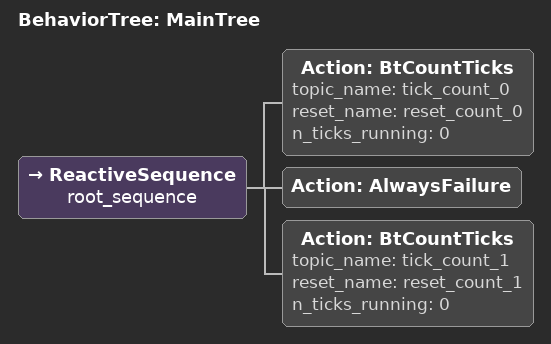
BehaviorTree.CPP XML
<!-- Test: We expect that tick_count_0 is ticked multiple times and tick_count_1 is never ticked -->
<root BTCPP_format="4" >
    <BehaviorTree ID="MainTree">
        <ReactiveSequence name="root_sequence">
            <Action ID="BtCountTicks" topic_name="tick_count_0" reset_name="reset_count_0" n_ticks_running="0" />
            <Action ID="AlwaysFailure" />
            <Action ID="BtCountTicks" topic_name="tick_count_1" reset_name="reset_count_1" n_ticks_running="0" />
        </ReactiveSequence>
    </BehaviorTree>
</root>
